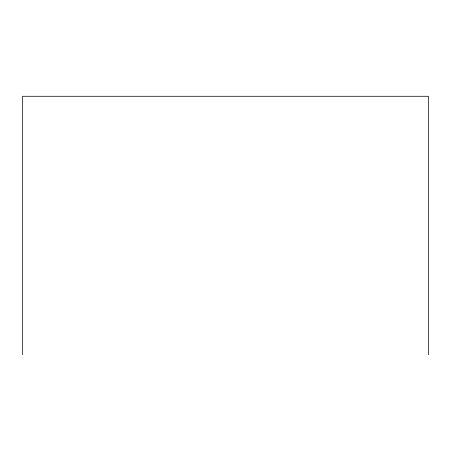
<?xml version="1.0" encoding="UTF-8"?>
<svg xmlns="http://www.w3.org/2000/svg" width="451" height="451" viewBox="0 0 451 451"><rect width="100%" height="100%" fill="white"/><g stroke="black" fill="none" stroke-linecap="round" stroke-linejoin="round"><path stroke-width="0.68" d="M428.45 354.717L428.45 96.283L22.55 96.283L22.55 354.717"/></g></svg>
